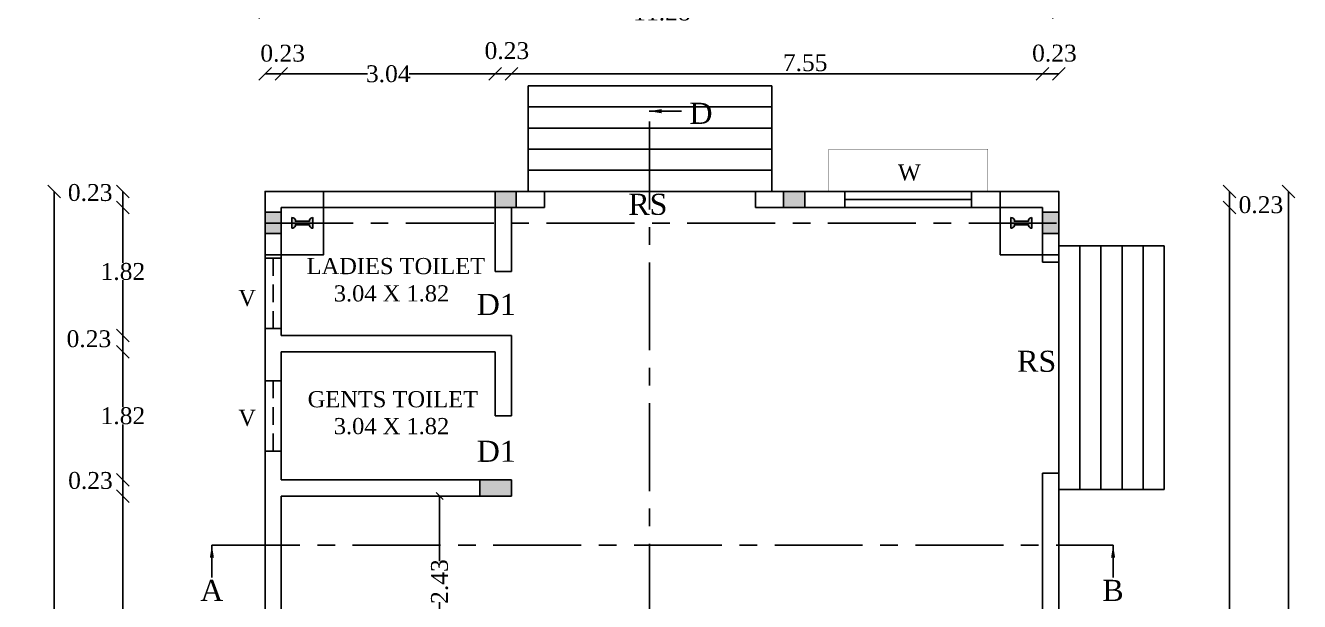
# Model space of a CAD drawing. Header units: metres. Extents: x 10791 to 12491, y -3081 to -2476.
# Drawn here: x 12421.38 to 12439.49, y -3066.24 to -3058.05 of the extents above; entities that cross this region are included whole.
import ezdxf
from ezdxf.enums import TextEntityAlignment as Align

# ---------------------------------------------------------------- set-up
doc = ezdxf.new("R2010")
doc.units = ezdxf.units.M
doc.header["$LTSCALE"] = 0.5
doc.header["$MEASUREMENT"] = 0
doc.header["$PDMODE"] = 35
doc.linetypes.add('CENTER', pattern=[2, 1.25, -0.25, 0.25, -0.25])
doc.linetypes.add('HIDDEN', pattern=[0.375, 0.25, -0.125])
doc.styles.add('Isa-', font='times.ttf')
doc.styles.get("Standard").update_dxf_attribs({"font": ''})
doc.styles.add('STYLE2', font='times.ttf')
doc.styles.get('Standard').set_extended_font_data('Arial Black')
doc.dimstyles.get("Standard").update_dxf_attribs({"dimtxt": 0.23, "dimasz": 0.18, "dimexe": 0.18, "dimexo": 0.0625, "dimgap": 0.09, "dimtad": 0, "dimtih": 1, "dimtoh": 1, "dimzin": 0, "dimdsep": 46, "dimtxsty": 'Standard', "dimblk": 'OBLIQUE', "dimcen": 0.09, "dimse1": 1, "dimse2": 1, "dimclrd": 1, "dimclrt": 3, "dimadec": 0, "dimazin": 0, "dimtfac": 1, "dimtofl": 0, "dimtmove": 0, "dimatfit": 3, "dimfxl": 0, "dimtolj": 1, "dimtzin": 0, "dimarcsym": 0})
doc.dimstyles.new('STANDARD$0', dxfattribs={"dimtxt": 0.23, "dimasz": 0.1, "dimexe": 2, "dimexo": 2, "dimgap": 0, "dimtad": 0, "dimzin": 0, "dimdsep": 46, "dimtxsty": 'Standard', "dimblk": 'OBLIQUE', "dimcen": -0.0625, "dimse1": 1, "dimse2": 1, "dimclrd": 7, "dimclre": 9, "dimclrt": 7, "dimadec": 0, "dimazin": 0, "dimtfac": 1, "dimtix": 1, "dimtofl": 0, "dimtmove": 2, "dimatfit": 3, "dimldrblk": 'OBLIQUE', "dimfxl": 0, "dimtolj": 1, "dimtzin": 0, "dimarcsym": 0})

# ---------------------------------------------------------------- blocks, each defined once
blk = doc.blocks.new('_Oblique')
at = {"color": 0, "linetype": 'ByBlock', "lineweight": -2}
blk.add_line((-0.5, -0.5), (0.5, 0.5), dxfattribs=at)
blk = doc.blocks.new('*D48')
at = {"color": 1, "lineweight": -2, "ltscale": 2}
blk.add_line((12425.019, -3058.738), (12424.789, -3058.738), dxfattribs=at)
at = {"layer": 'Defpoints', "color": 0, "lineweight": 25, "ltscale": 2}
for p in [(12424.789, -3058.738), (12424.789, -3060.638), (12425.019, -3060.638)]:
    blk.add_point(p, dxfattribs=at)
at = {"color": 1, "lineweight": -2, "ltscale": 2, "xscale": 0.18, "yscale": 0.18, "zscale": 0.18, "rotation": 180}
blk.add_blockref('_Oblique', (12424.789, -3058.738), dxfattribs=at)
at = {"color": 1, "lineweight": -2, "ltscale": 2, "xscale": 0.18, "yscale": 0.18, "zscale": 0.18}
blk.add_blockref('_Oblique', (12425.019, -3058.738), dxfattribs=at)
at = {"color": 3, "lineweight": 25, "ltscale": 2, "insert": (12425.038, -3058.446), "char_height": 0.24, "attachment_point": 5, "style": 'STYLE2'}
blk.add_mtext('\\A1;0.23', dxfattribs=at)
blk = doc.blocks.new('*D49')
at = {"color": 1, "lineweight": -2, "ltscale": 2}
for p, q in [((12425.019, -3058.738), (12426.242, -3058.738)), ((12428.059, -3058.738), (12426.836, -3058.738))]:
    blk.add_line(p, q, dxfattribs=at)
at = {"layer": 'Defpoints', "color": 0, "lineweight": 25, "ltscale": 2}
for p in [(12428.059, -3058.738), (12425.019, -3060.638), (12428.059, -3060.638)]:
    blk.add_point(p, dxfattribs=at)
at = {"color": 1, "lineweight": -2, "ltscale": 2, "xscale": 0.18, "yscale": 0.18, "zscale": 0.18, "rotation": 180}
blk.add_blockref('_Oblique', (12425.019, -3058.738), dxfattribs=at)
at = {"color": 1, "lineweight": -2, "ltscale": 2, "xscale": 0.18, "yscale": 0.18, "zscale": 0.18}
blk.add_blockref('_Oblique', (12428.059, -3058.738), dxfattribs=at)
at = {"color": 3, "lineweight": 25, "ltscale": 2, "insert": (12426.539, -3058.738), "char_height": 0.24, "attachment_point": 5, "style": 'STYLE2'}
blk.add_mtext('\\A1;3.04', dxfattribs=at)
blk = doc.blocks.new('*D50')
at = {"color": 1, "lineweight": -2, "ltscale": 2}
blk.add_line((12428.059, -3058.738), (12428.289, -3058.738), dxfattribs=at)
at = {"layer": 'Defpoints', "color": 0, "lineweight": 25, "ltscale": 2}
for p in [(12428.289, -3058.738), (12428.059, -3060.638), (12428.289, -3060.638)]:
    blk.add_point(p, dxfattribs=at)
at = {"color": 1, "lineweight": -2, "ltscale": 2, "xscale": 0.18, "yscale": 0.18, "zscale": 0.18, "rotation": 180}
blk.add_blockref('_Oblique', (12428.059, -3058.738), dxfattribs=at)
at = {"color": 1, "lineweight": -2, "ltscale": 2, "xscale": 0.18, "yscale": 0.18, "zscale": 0.18}
blk.add_blockref('_Oblique', (12428.289, -3058.738), dxfattribs=at)
at = {"color": 3, "lineweight": 25, "ltscale": 2, "insert": (12428.225, -3058.409), "char_height": 0.24, "attachment_point": 5, "style": 'STYLE2'}
blk.add_mtext('\\A1;0.23', dxfattribs=at)
blk = doc.blocks.new('*D51')
at = {"color": 1, "lineweight": -2, "ltscale": 2}
blk.add_line((12428.289, -3058.738), (12435.839, -3058.738), dxfattribs=at)
at = {"layer": 'Defpoints', "color": 0, "lineweight": 25, "ltscale": 2}
for p in [(12435.839, -3058.738), (12428.289, -3060.638), (12435.839, -3060.638)]:
    blk.add_point(p, dxfattribs=at)
at = {"color": 1, "lineweight": -2, "ltscale": 2, "xscale": 0.18, "yscale": 0.18, "zscale": 0.18, "rotation": 180}
blk.add_blockref('_Oblique', (12428.289, -3058.738), dxfattribs=at)
at = {"color": 1, "lineweight": -2, "ltscale": 2, "xscale": 0.18, "yscale": 0.18, "zscale": 0.18}
blk.add_blockref('_Oblique', (12435.839, -3058.738), dxfattribs=at)
at = {"color": 3, "lineweight": 25, "ltscale": 2, "insert": (12432.465, -3058.581), "char_height": 0.24, "attachment_point": 5, "style": 'STYLE2'}
blk.add_mtext('\\A1;7.55', dxfattribs=at)
blk = doc.blocks.new('*D52')
at = {"color": 1, "lineweight": -2, "ltscale": 2}
blk.add_line((12435.839, -3058.738), (12436.069, -3058.738), dxfattribs=at)
at = {"layer": 'Defpoints', "color": 0, "lineweight": 25, "ltscale": 2}
for p in [(12436.069, -3058.738), (12435.839, -3060.638), (12436.069, -3060.638)]:
    blk.add_point(p, dxfattribs=at)
at = {"color": 1, "lineweight": -2, "ltscale": 2, "xscale": 0.18, "yscale": 0.18, "zscale": 0.18, "rotation": 180}
blk.add_blockref('_Oblique', (12435.839, -3058.738), dxfattribs=at)
at = {"color": 1, "lineweight": -2, "ltscale": 2, "xscale": 0.18, "yscale": 0.18, "zscale": 0.18}
blk.add_blockref('_Oblique', (12436.069, -3058.738), dxfattribs=at)
at = {"color": 3, "lineweight": 25, "ltscale": 2, "insert": (12436.008, -3058.445), "char_height": 0.24, "attachment_point": 5, "style": 'STYLE2'}
blk.add_mtext('\\A1;0.23', dxfattribs=at)
blk = doc.blocks.new('*D53')
at = {"color": 1, "lineweight": -2, "ltscale": 2}
blk.add_line((12438.498, -3060.638), (12438.498, -3060.408), dxfattribs=at)
at = {"layer": 'Defpoints', "color": 0, "lineweight": 25, "ltscale": 2}
for p in [(12435.839, -3060.408), (12438.498, -3060.408), (12435.839, -3060.638)]:
    blk.add_point(p, dxfattribs=at)
at = {"color": 1, "lineweight": -2, "ltscale": 2, "xscale": 0.18, "yscale": 0.18, "zscale": 0.18}
for p, rotation in [((12438.498, -3060.408), 90), ((12438.498, -3060.638), 270)]:
    blk.add_blockref('_Oblique', p, dxfattribs=dict(at, rotation=rotation))
at = {"color": 3, "lineweight": 25, "ltscale": 2, "insert": (12438.943, -3060.599), "char_height": 0.24, "attachment_point": 5, "style": 'STYLE2'}
blk.add_mtext('\\A1;0.23', dxfattribs=at)
blk = doc.blocks.new('*D54')
at = {"color": 1, "lineweight": -2, "ltscale": 2}
for p, q in [((12438.498, -3060.638), (12438.498, -3067.66)), ((12438.498, -3075.418), (12438.498, -3068.395))]:
    blk.add_line(p, q, dxfattribs=at)
at = {"layer": 'Defpoints', "color": 0, "lineweight": 25, "ltscale": 2}
for p in [(12435.839, -3060.638), (12435.839, -3075.418), (12438.498, -3075.418)]:
    blk.add_point(p, dxfattribs=at)
at = {"color": 1, "lineweight": -2, "ltscale": 2, "xscale": 0.18, "yscale": 0.18, "zscale": 0.18}
for p, rotation in [((12438.498, -3060.638), 90), ((12438.498, -3075.418), 270)]:
    blk.add_blockref('_Oblique', p, dxfattribs=dict(at, rotation=rotation))
at = {"color": 3, "lineweight": 25, "ltscale": 2, "insert": (12438.498, -3068.028), "char_height": 0.24, "attachment_point": 5, "rotation": 90, "style": 'STYLE2'}
blk.add_mtext('\\A1;14.78', dxfattribs=at)
blk = doc.blocks.new('*D60')
at = {"color": 1, "lineweight": -2, "ltscale": 2}
for p, q in [((12422.767, -3064.738), (12422.767, -3068.32)), ((12422.767, -3072.148), (12422.767, -3068.565))]:
    blk.add_line(p, q, dxfattribs=at)
at = {"layer": 'Defpoints', "color": 0, "lineweight": 25, "ltscale": 2}
for p in [(12422.767, -3064.738), (12425.446, -3064.738), (12425.019, -3072.148)]:
    blk.add_point(p, dxfattribs=at)
at = {"color": 1, "lineweight": -2, "ltscale": 2, "xscale": 0.18, "yscale": 0.18, "zscale": 0.18}
for p, rotation in [((12422.767, -3064.738), 90), ((12422.767, -3072.148), 270)]:
    blk.add_blockref('_Oblique', p, dxfattribs=dict(at, rotation=rotation))
at = {"color": 3, "lineweight": 25, "ltscale": 2, "insert": (12422.767, -3068.443), "char_height": 0.24, "attachment_point": 5, "style": 'STYLE2'}
blk.add_mtext('\\A1;7.41', dxfattribs=at)
blk = doc.blocks.new('*D61')
at = {"color": 1, "lineweight": -2, "ltscale": 2}
blk.add_line((12422.767, -3064.738), (12422.767, -3064.508), dxfattribs=at)
at = {"layer": 'Defpoints', "color": 0, "lineweight": 25, "ltscale": 2}
for p in [(12422.767, -3064.508), (12425.019, -3064.508), (12425.019, -3064.738)]:
    blk.add_point(p, dxfattribs=at)
at = {"color": 1, "lineweight": -2, "ltscale": 2, "xscale": 0.18, "yscale": 0.18, "zscale": 0.18}
for p, rotation in [((12422.767, -3064.508), 90), ((12422.767, -3064.738), 270)]:
    blk.add_blockref('_Oblique', p, dxfattribs=dict(at, rotation=rotation))
at = {"color": 3, "lineweight": 25, "ltscale": 2, "insert": (12422.306, -3064.518), "char_height": 0.24, "attachment_point": 5, "style": 'STYLE2'}
blk.add_mtext('\\A1;0.23', dxfattribs=at)
blk = doc.blocks.new('*D62')
at = {"color": 1, "lineweight": -2, "ltscale": 2}
for p, q in [((12422.767, -3062.688), (12422.767, -3063.475)), ((12422.767, -3064.508), (12422.767, -3063.72))]:
    blk.add_line(p, q, dxfattribs=at)
at = {"layer": 'Defpoints', "color": 0, "lineweight": 25, "ltscale": 2}
for p in [(12422.767, -3062.688), (12425.019, -3062.688), (12425.019, -3064.508)]:
    blk.add_point(p, dxfattribs=at)
at = {"color": 1, "lineweight": -2, "ltscale": 2, "xscale": 0.18, "yscale": 0.18, "zscale": 0.18}
for p, rotation in [((12422.767, -3062.688), 90), ((12422.767, -3064.508), 270)]:
    blk.add_blockref('_Oblique', p, dxfattribs=dict(at, rotation=rotation))
at = {"color": 3, "lineweight": 25, "ltscale": 2, "insert": (12422.767, -3063.598), "char_height": 0.24, "attachment_point": 5, "style": 'STYLE2'}
blk.add_mtext('\\A1;1.82', dxfattribs=at)
blk = doc.blocks.new('*D63')
at = {"color": 1, "lineweight": -2, "ltscale": 2}
blk.add_line((12422.767, -3062.688), (12422.767, -3062.458), dxfattribs=at)
at = {"layer": 'Defpoints', "color": 0, "lineweight": 25, "ltscale": 2}
for p in [(12422.767, -3062.458), (12425.019, -3062.458), (12425.019, -3062.688)]:
    blk.add_point(p, dxfattribs=at)
at = {"color": 1, "lineweight": -2, "ltscale": 2, "xscale": 0.18, "yscale": 0.18, "zscale": 0.18}
for p, rotation in [((12422.767, -3062.458), 90), ((12422.767, -3062.688), 270)]:
    blk.add_blockref('_Oblique', p, dxfattribs=dict(at, rotation=rotation))
at = {"color": 3, "lineweight": 25, "ltscale": 2, "insert": (12422.284, -3062.504), "char_height": 0.24, "attachment_point": 5, "style": 'STYLE2'}
blk.add_mtext('\\A1;0.23', dxfattribs=at)
blk = doc.blocks.new('*D64')
at = {"color": 1, "lineweight": -2, "ltscale": 2}
for p, q in [((12422.767, -3060.638), (12422.767, -3061.425)), ((12422.767, -3062.458), (12422.767, -3061.67))]:
    blk.add_line(p, q, dxfattribs=at)
at = {"layer": 'Defpoints', "color": 0, "lineweight": 25, "ltscale": 2}
for p in [(12422.767, -3060.638), (12425.019, -3060.638), (12425.019, -3062.458)]:
    blk.add_point(p, dxfattribs=at)
at = {"color": 1, "lineweight": -2, "ltscale": 2, "xscale": 0.18, "yscale": 0.18, "zscale": 0.18}
for p, rotation in [((12422.767, -3060.638), 90), ((12422.767, -3062.458), 270)]:
    blk.add_blockref('_Oblique', p, dxfattribs=dict(at, rotation=rotation))
at = {"color": 3, "lineweight": 25, "ltscale": 2, "insert": (12422.767, -3061.548), "char_height": 0.24, "attachment_point": 5, "style": 'STYLE2'}
blk.add_mtext('\\A1;1.82', dxfattribs=at)
blk = doc.blocks.new('*D65')
at = {"color": 1, "lineweight": -2, "ltscale": 2}
blk.add_line((12422.767, -3060.638), (12422.767, -3060.408), dxfattribs=at)
at = {"layer": 'Defpoints', "color": 0, "lineweight": 25, "ltscale": 2}
for p in [(12422.767, -3060.408), (12425.019, -3060.408), (12425.019, -3060.638)]:
    blk.add_point(p, dxfattribs=at)
at = {"color": 1, "lineweight": -2, "ltscale": 2, "xscale": 0.18, "yscale": 0.18, "zscale": 0.18}
for p, rotation in [((12422.767, -3060.408), 90), ((12422.767, -3060.638), 270)]:
    blk.add_blockref('_Oblique', p, dxfattribs=dict(at, rotation=rotation))
at = {"color": 3, "lineweight": 25, "ltscale": 2, "insert": (12422.302, -3060.426), "char_height": 0.24, "attachment_point": 5, "style": 'STYLE2'}
blk.add_mtext('\\A1;0.23', dxfattribs=at)
blk = doc.blocks.new('*D68')
at = {"color": 1, "lineweight": -2, "ltscale": 2}
for p, q in [((12424.789, -3057.861), (12430.061, -3057.861)), ((12436.069, -3057.861), (12430.797, -3057.861))]:
    blk.add_line(p, q, dxfattribs=at)
at = {"layer": 'Defpoints', "color": 0, "lineweight": 25, "ltscale": 2}
for p in [(12436.069, -3057.861), (12424.789, -3060.408), (12436.069, -3060.408)]:
    blk.add_point(p, dxfattribs=at)
at = {"color": 1, "lineweight": -2, "ltscale": 2, "xscale": 0.18, "yscale": 0.18, "zscale": 0.18, "rotation": 180}
blk.add_blockref('_Oblique', (12424.789, -3057.861), dxfattribs=at)
at = {"color": 1, "lineweight": -2, "ltscale": 2, "xscale": 0.18, "yscale": 0.18, "zscale": 0.18}
blk.add_blockref('_Oblique', (12436.069, -3057.861), dxfattribs=at)
at = {"color": 3, "lineweight": 25, "ltscale": 2, "insert": (12430.429, -3057.861), "char_height": 0.24, "attachment_point": 5, "style": 'STYLE2'}
blk.add_mtext('\\A1;11.28', dxfattribs=at)
blk = doc.blocks.new('*D69')
at = {"color": 1, "lineweight": -2, "ltscale": 2}
for p, q in [((12439.334, -3060.408), (12439.334, -3067.656)), ((12439.334, -3075.648), (12439.334, -3068.399))]:
    blk.add_line(p, q, dxfattribs=at)
at = {"layer": 'Defpoints', "color": 0, "lineweight": 25, "ltscale": 2}
for p in [(12436.069, -3060.408), (12436.069, -3075.648), (12439.334, -3075.648)]:
    blk.add_point(p, dxfattribs=at)
at = {"color": 1, "lineweight": -2, "ltscale": 2, "xscale": 0.18, "yscale": 0.18, "zscale": 0.18}
for p, rotation in [((12439.334, -3060.408), 90), ((12439.334, -3075.648), 270)]:
    blk.add_blockref('_Oblique', p, dxfattribs=dict(at, rotation=rotation))
at = {"color": 3, "lineweight": 25, "ltscale": 2, "insert": (12439.334, -3068.028), "char_height": 0.24, "attachment_point": 5, "rotation": 90, "style": 'STYLE2'}
blk.add_mtext('\\A1;15.24', dxfattribs=at)
blk = doc.blocks.new('*D71')
at = {"color": 1, "lineweight": -2, "ltscale": 2}
for p, q in [((12421.791, -3060.408), (12421.791, -3067.942)), ((12421.791, -3075.648), (12421.791, -3068.187))]:
    blk.add_line(p, q, dxfattribs=at)
at = {"layer": 'Defpoints', "color": 0, "lineweight": 25, "ltscale": 2}
for p in [(12421.791, -3060.408), (12424.789, -3060.408), (12424.789, -3075.648)]:
    blk.add_point(p, dxfattribs=at)
at = {"color": 1, "lineweight": -2, "ltscale": 2, "xscale": 0.18, "yscale": 0.18, "zscale": 0.18}
for p, rotation in [((12421.791, -3060.408), 90), ((12421.791, -3075.648), 270)]:
    blk.add_blockref('_Oblique', p, dxfattribs=dict(at, rotation=rotation))
at = {"color": 3, "lineweight": 25, "ltscale": 2, "insert": (12421.791, -3068.064), "char_height": 0.24, "attachment_point": 5, "style": 'STYLE2'}
blk.add_mtext('\\A1;15.24', dxfattribs=at)
blk = doc.blocks.new('*D99')
at = {"color": 7, "lineweight": -2, "ltscale": 2}
for p, q in [((12427.269, -3064.738), (12427.269, -3065.661)), ((12427.269, -3067.169), (12427.269, -3066.245))]:
    blk.add_line(p, q, dxfattribs=at)
at = {"layer": 'Defpoints', "color": 0, "lineweight": 25, "ltscale": 2}
for p in [(12427.269, -3064.738), (12427.269, -3064.738), (12427.269, -3067.169)]:
    blk.add_point(p, dxfattribs=at)
at = {"color": 7, "lineweight": -2, "ltscale": 2, "xscale": 0.1, "yscale": 0.1, "zscale": 0.1}
for p, rotation in [((12427.269, -3064.738), 90), ((12427.269, -3067.169), 270)]:
    blk.add_blockref('_Oblique', p, dxfattribs=dict(at, rotation=rotation))
at = {"color": 7, "lineweight": 25, "ltscale": 2, "insert": (12427.269, -3065.953), "char_height": 0.24, "attachment_point": 5, "rotation": 90, "style": 'STYLE2'}
blk.add_mtext('\\A1;2.43', dxfattribs=at)

msp = doc.modelspace()

# ---------------------------------------------------------------- hatches: boundary and pattern name
at = {"lineweight": 25, "ltscale": 2}
for color, points in [(1, [(12428.059, -3060.408), (12428.059, -3060.638), (12428.359, -3060.638), (12428.359, -3060.408)]), (1, [(12432.159, -3060.408), (12432.159, -3060.638), (12432.459, -3060.638), (12432.459, -3060.408)]), (1, [(12425.019, -3060.705), (12424.789, -3060.705), (12424.789, -3061.005), (12425.019, -3061.005)]), (2, [(12425.169, -3060.78, -0.328249), (12425.219, -3060.812), (12425.219, -3060.831), (12425.419, -3060.831), (12425.419, -3060.812, -0.328249), (12425.469, -3060.78), (12425.469, -3060.93, -0.328249), (12425.419, -3060.899), (12425.419, -3060.881), (12425.219, -3060.881), (12425.219, -3060.899, -0.328249), (12425.169, -3060.93)]), (2, [(12435.689, -3060.78, 0.328249), (12435.639, -3060.812), (12435.639, -3060.831), (12435.439, -3060.831), (12435.439, -3060.812, 0.328249), (12435.389, -3060.78), (12435.389, -3060.93, 0.328249), (12435.439, -3060.899), (12435.439, -3060.881), (12435.639, -3060.881), (12435.639, -3060.899, 0.328249), (12435.689, -3060.93)]), (1, [(12435.839, -3060.705), (12436.069, -3060.705), (12436.069, -3061.005), (12435.839, -3061.005)]), (1, [(12428.289, -3064.738), (12428.289, -3064.508), (12427.839, -3064.508), (12427.839, -3064.738)])]:
    msp.add_hatch(color=color, dxfattribs=at).paths.add_polyline_path(points)

# ---------------------------------------------------------------- linework, layer by layer
at = {"color": 1, "lineweight": 25, "ltscale": 2}
for p, q in [((12428.529, -3058.908), (12428.529, -3060.408)), ((12428.529, -3058.908), (12431.989, -3058.908)), ((12431.989, -3058.908), (12431.989, -3060.408)), ((12428.529, -3059.208), (12431.989, -3059.208)), ((12428.529, -3059.508), (12431.989, -3059.508)), ((12428.529, -3059.808), (12431.989, -3059.808)), ((12428.529, -3060.108), (12431.989, -3060.108)), ((12424.789, -3060.408), (12436.069, -3060.408)), ((12428.759, -3060.408), (12431.759, -3060.408)), ((12437.569, -3061.182), (12436.069, -3061.182)), ((12436.369, -3064.642), (12436.369, -3061.182)), ((12436.669, -3064.642), (12436.669, -3061.182)), ((12436.969, -3064.642), (12436.969, -3061.182)), ((12437.269, -3064.642), (12437.269, -3061.182)), ((12437.569, -3064.642), (12437.569, -3061.182)), ((12437.569, -3064.642), (12436.069, -3064.642))]:
    msp.add_line(p, q, dxfattribs=at)
at = {"color": 4, "linetype": 'CENTER', "lineweight": -2, "ltscale": 2}
for p, q in [((12430.251, -3076.666), (12430.251, -3059.268)), ((12424.032, -3065.435), (12436.842, -3065.435))]:
    msp.add_line(p, q, dxfattribs=at)
at = {"color": 2, "lineweight": 25, "ltscale": 2}
for p, q in [((12424.789, -3060.408), (12424.789, -3075.648)), ((12424.789, -3060.408), (12428.759, -3060.408)), ((12428.759, -3060.408), (12428.759, -3060.638)), ((12431.759, -3060.408), (12436.069, -3060.408)), ((12431.759, -3060.408), (12431.759, -3060.638)), ((12436.069, -3061.412), (12436.069, -3060.408)), ((12425.019, -3060.638), (12425.019, -3062.458)), ((12425.019, -3060.638), (12428.059, -3060.638)), ((12428.059, -3060.638), (12428.059, -3061.548)), ((12428.289, -3060.638), (12428.289, -3061.548)), ((12428.289, -3060.638), (12428.759, -3060.638)), ((12431.759, -3060.638), (12435.839, -3060.638)), ((12434.831, -3060.523), (12433.031, -3060.523)), ((12435.839, -3061.412), (12435.839, -3060.638)), ((12428.059, -3061.548), (12428.289, -3061.548)), ((12425.019, -3062.458), (12428.289, -3062.458)), ((12428.289, -3062.458), (12428.289, -3062.688)), ((12425.019, -3062.688), (12425.019, -3064.508)), ((12425.019, -3062.688), (12428.059, -3062.688)), ((12428.059, -3062.688), (12428.059, -3063.598)), ((12428.289, -3062.688), (12428.289, -3063.598)), ((12428.059, -3063.598), (12428.289, -3063.598)), ((12435.839, -3075.418), (12435.839, -3064.412)), ((12436.069, -3075.648), (12436.069, -3064.412)), ((12425.019, -3064.508), (12428.289, -3064.508)), ((12428.289, -3064.508), (12428.289, -3064.738)), ((12425.019, -3064.738), (12425.019, -3072.148)), ((12425.019, -3064.738), (12428.289, -3064.738))]:
    msp.add_line(p, q, dxfattribs=at)
at = {"color": 7, "linetype": 'CENTER', "lineweight": -2, "ltscale": 2}
msp.add_line((12424.789, -3060.858), (12436.069, -3060.858), dxfattribs=at)
at = {"color": 4, "lineweight": 25, "ltscale": 2}
for p, q in [((12436.069, -3061.412), (12435.839, -3061.412)), ((12436.069, -3064.412), (12435.839, -3064.412))]:
    msp.add_line(p, q, dxfattribs=at)
at = {"lineweight": 25, "ltscale": 2}
msp.add_line((12436.069, -3064.412), (12436.069, -3061.412), dxfattribs=at)
at = {"color": 2, "linetype": 'HIDDEN', "lineweight": 25, "const_width": 0.001}
msp.add_lwpolyline([(12432.801, -3060.408), (12432.801, -3059.808), (12435.061, -3059.808), (12435.061, -3060.408)], dxfattribs=at)
at = {"color": 31}
for points in [[(12424.789, -3061.308), (12424.789, -3060.408), (12425.619, -3060.408), (12425.619, -3061.308)], [(12436.069, -3061.308), (12436.069, -3060.408), (12435.239, -3060.408), (12435.239, -3061.308)]]:
    msp.add_lwpolyline(points, close=True, dxfattribs=at)
at = {"color": 1, "lineweight": 25, "ltscale": 2}
for points in [[(12428.059, -3060.638), (12428.059, -3060.408), (12428.359, -3060.408), (12428.359, -3060.638)], [(12432.159, -3060.638), (12432.159, -3060.408), (12432.459, -3060.408), (12432.459, -3060.638)], [(12424.789, -3060.705), (12425.019, -3060.705), (12425.019, -3061.005), (12424.789, -3061.005)], [(12436.069, -3060.705), (12435.839, -3060.705), (12435.839, -3061.005), (12436.069, -3061.005)], [(12424.789, -3062.358), (12425.019, -3062.358), (12425.019, -3061.358), (12424.789, -3061.358)], [(12424.789, -3064.098), (12425.019, -3064.098), (12425.019, -3063.098), (12424.789, -3063.098)], [(12428.289, -3064.738), (12428.289, -3064.508), (12427.839, -3064.508), (12427.839, -3064.738)]]:
    msp.add_lwpolyline(points, close=True, dxfattribs=at)
at = {"color": 2, "lineweight": 25, "ltscale": 0.25}
msp.add_lwpolyline([(12433.031, -3060.638), (12433.031, -3060.408), (12434.831, -3060.408), (12434.831, -3060.638)], close=True, dxfattribs=at)
at = {"color": 1, "lineweight": 25, "ltscale": 2}
for points in [[(12425.169, -3060.78, -0.328249), (12425.219, -3060.812), (12425.219, -3060.831), (12425.419, -3060.831), (12425.419, -3060.812, -0.328249), (12425.469, -3060.78), (12425.469, -3060.93, -0.328249), (12425.419, -3060.899), (12425.419, -3060.881), (12425.219, -3060.881), (12425.219, -3060.899, -0.328249), (12425.169, -3060.93)], [(12435.689, -3060.78, 0.328249), (12435.639, -3060.812), (12435.639, -3060.831), (12435.439, -3060.831), (12435.439, -3060.812, 0.328249), (12435.389, -3060.78), (12435.389, -3060.93, 0.328249), (12435.439, -3060.899), (12435.439, -3060.881), (12435.639, -3060.881), (12435.639, -3060.899, 0.328249), (12435.689, -3060.93)]]:
    msp.add_lwpolyline(points, format="xyb", close=True, dxfattribs=at)
at = {"color": 1, "linetype": 'HIDDEN', "lineweight": 25, "ltscale": 2}
for points in [[(12424.904, -3061.358), (12424.904, -3061.358), (12424.904, -3062.358), (12424.904, -3062.358)], [(12424.904, -3063.098), (12424.904, -3063.098), (12424.904, -3064.098), (12424.904, -3064.098)]]:
    msp.add_lwpolyline(points, close=True, dxfattribs=at)

# ---------------------------------------------------------------- texts
at = {"color": 6, "style": 'Isa-'}
for s, height, p in [('D', 0.3, (12430.985, -3059.448)), ('3.04 X 1.82', 0.23, (12426.585, -3061.972)), ('3.04 X 1.82', 0.23, (12426.585, -3063.858)), ('A', 0.3, (12424.031, -3066.228)), ('B', 0.3, (12436.841, -3066.228))]:
    msp.add_text(s, height=height, dxfattribs=at).set_placement(p, align=Align.CENTER)
at = {"color": 2}
for s, height, style, p in [('W', 0.228, 'Isa-', (12433.945, -3060.253)), ('RS', 0.3, 'STYLE2', (12430.229, -3060.741)), ('V', 0.228, 'Isa-', (12424.533, -3062.036)), ('D1', 0.3, 'STYLE2', (12428.075, -3062.165)), ('RS', 0.3, 'STYLE2', (12435.756, -3062.972)), ('V', 0.228, 'Isa-', (12424.533, -3063.739)), ('D1', 0.3, 'STYLE2', (12428.075, -3064.251))]:
    msp.add_text(s, height=height, dxfattribs=dict(at, style=style)).set_placement(p, align=Align.CENTER)
at = {"color": 3, "style": 'STYLE2'}
for s, p in [(' LADIES TOILET', (12426.604, -3061.584)), ('GENTS TOILET', (12426.604, -3063.476))]:
    msp.add_text(s, height=0.23, dxfattribs=at).set_placement(p, align=Align.CENTER)

# ---------------------------------------------------------------- dimensions: what is measured, and where the dimension line sits
at = {"color": 4, "lineweight": 25, "ltscale": 2}
for base, p1, p2, picture, middle in [((12436.069, -3057.861), (12424.789, -3060.408), (12436.069, -3060.408), '*D68', (12430.429, -3057.861)), ((12428.059, -3058.738), (12425.019, -3060.638), (12428.059, -3060.638), '*D49', (12426.539, -3058.738))]:
    dim = msp.add_linear_dim(base=base, p1=p1, p2=p2, dimstyle='Standard', override={"dimtxt": 0.24, "dimgap": 0, "dimtxsty": 'STYLE2'}, dxfattribs=at)
    dim.commit()
    dim.dimension.update_dxf_attribs({"geometry": picture, "text_midpoint": middle})
for base, p1, p2, picture, middle in [((12424.789, -3058.738), (12425.019, -3060.638), (12424.789, -3060.638), '*D48', (12425.038, -3058.446)), ((12428.289, -3058.738), (12428.059, -3060.638), (12428.289, -3060.638), '*D50', (12428.225, -3058.409)), ((12436.069, -3058.738), (12435.839, -3060.638), (12436.069, -3060.638), '*D52', (12436.008, -3058.445)), ((12435.839, -3058.738), (12428.289, -3060.638), (12435.839, -3060.638), '*D51', (12432.465, -3058.581))]:
    dim = msp.add_linear_dim(base=base, p1=p1, p2=p2, dimstyle='Standard', override={"dimtxt": 0.24, "dimgap": 0, "dimtxsty": 'STYLE2', "dimtmove": 2}, dxfattribs=at)
    dim.commit()
    dim.dimension.update_dxf_attribs({"geometry": picture, "text_midpoint": middle, "dimtype": 160})
for base, p1, p2, override, picture, middle in [((12421.791, -3060.408), (12424.789, -3075.648), (12424.789, -3060.408), {"dimtxt": 0.24, "dimgap": 0, "dimtxsty": 'STYLE2'}, '*D71', (12421.791, -3068.064)), ((12422.767, -3060.408), (12425.019, -3060.638), (12425.019, -3060.408), {"dimtxt": 0.24, "dimgap": 0, "dimtxsty": 'STYLE2', "dimtmove": 2}, '*D65', (12422.302, -3060.426)), ((12438.498, -3060.408), (12435.839, -3060.638), (12435.839, -3060.408), {"dimtxt": 0.24, "dimgap": 0, "dimtxsty": 'STYLE2', "dimtmove": 2}, '*D53', (12438.943, -3060.599)), ((12422.767, -3062.458), (12425.019, -3062.688), (12425.019, -3062.458), {"dimtxt": 0.24, "dimgap": 0, "dimtxsty": 'STYLE2', "dimtmove": 2}, '*D63', (12422.284, -3062.504)), ((12422.767, -3064.508), (12425.019, -3064.738), (12425.019, -3064.508), {"dimtxt": 0.24, "dimgap": 0, "dimtxsty": 'STYLE2', "dimtmove": 2}, '*D61', (12422.306, -3064.518))]:
    dim = msp.add_linear_dim(base=base, p1=p1, p2=p2, angle=90, dimstyle='Standard', override=override, dxfattribs=at)
    dim.commit()
    dim.dimension.update_dxf_attribs({"geometry": picture, "text_midpoint": middle, "dimtype": 160})
dim = msp.add_linear_dim(base=(12439.334, -3075.648), p1=(12436.069, -3060.408), p2=(12436.069, -3075.648), angle=90, dimstyle='STANDARD$0', override={"dimtxt": 0.24, "dimasz": 0.18, "dimexe": 0.18, "dimexo": 0.0625, "dimtih": 1, "dimtoh": 1, "dimtxsty": 'STYLE2', "dimcen": 0.09, "dimclrd": 1, "dimclre": 0, "dimclrt": 3, "dimtix": 0, "dimtmove": 0}, dxfattribs=at)
dim.commit()
dim.dimension.update_dxf_attribs({"geometry": '*D69', "text_midpoint": (12439.334, -3068.028), "dimtype": 160, "text_rotation": 90})
for base, p1, p2, picture, middle in [((12422.767, -3060.638), (12425.019, -3062.458), (12425.019, -3060.638), '*D64', (12422.767, -3061.548)), ((12422.767, -3062.688), (12425.019, -3064.508), (12425.019, -3062.688), '*D62', (12422.767, -3063.598)), ((12422.767, -3064.738), (12425.019, -3072.148), (12425.446, -3064.738), '*D60', (12422.767, -3068.443))]:
    dim = msp.add_linear_dim(base=base, p1=p1, p2=p2, angle=90, dimstyle='Standard', override={"dimtxt": 0.24, "dimgap": 0, "dimtxsty": 'STYLE2'}, dxfattribs=at)
    dim.commit()
    dim.dimension.update_dxf_attribs({"geometry": picture, "text_midpoint": middle})
dim = msp.add_linear_dim(base=(12438.498, -3075.418), p1=(12435.839, -3060.638), p2=(12435.839, -3075.418), angle=90, dimstyle='Standard', override={"dimtxt": 0.24, "dimgap": 0, "dimtxsty": 'STYLE2'}, dxfattribs=at)
dim.commit()
dim.dimension.update_dxf_attribs({"geometry": '*D54', "text_midpoint": (12438.498, -3068.028), "text_rotation": 90})
at = {"lineweight": 25, "ltscale": 2}
dim = msp.add_linear_dim(base=(12427.269, -3064.738), p1=(12427.269, -3067.169), p2=(12427.269, -3064.738), angle=90, dimstyle='STANDARD$0', override={"dimtxt": 0.24, "dimtxsty": 'STYLE2'}, dxfattribs=at)
dim.commit()
dim.dimension.update_dxf_attribs({"geometry": '*D99', "text_midpoint": (12427.269, -3065.953)})

# ---------------------------------------------------------------- leaders
at = {"linetype": 'ByBlock', "lineweight": -2, "ltscale": 2}
for points in [[(12430.246, -3059.268), (12430.707, -3059.268)], [(12424.032, -3065.435), (12424.032, -3065.896)], [(12436.842, -3065.435), (12436.842, -3065.896)]]:
    msp.add_leader(points, dimstyle='Standard', override={"dimtxt": 0.24, "dimgap": 0, "dimtad": 0, "dimtxsty": 'STYLE2'}, dxfattribs=at)

doc.saveas('drawing.dxf')
